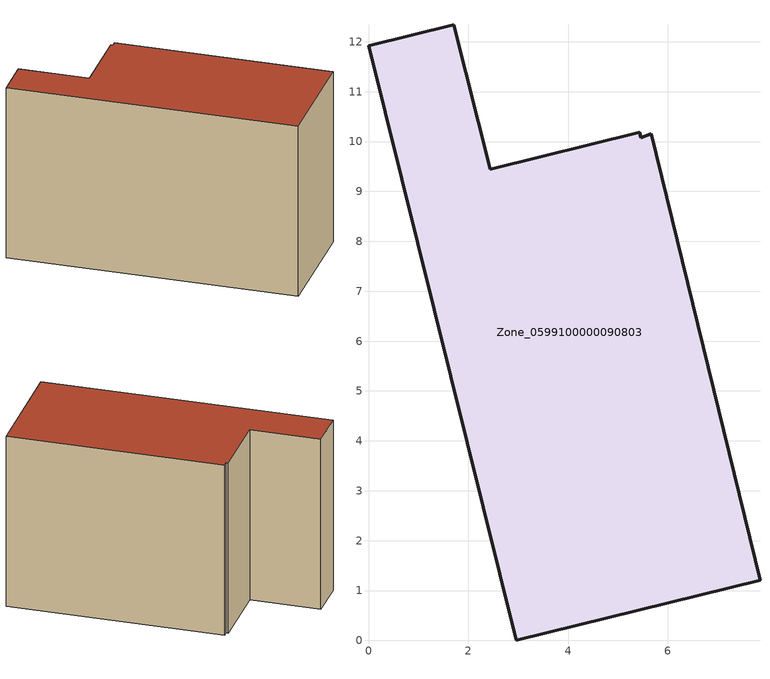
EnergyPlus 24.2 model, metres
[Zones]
Zone_0599100000090803
 floor ground (C_G): 7.85,1.21 2.96,0 0,11.92 1.71,12.35 2.44,9.45 5.43,10.19 5.46,10.08 5.67,10.15 z0
 wall outside (C_F): 1.71,12.35 0,11.92 2.96,0 7.85,1.21 5.67,10.15 5.46,10.08 5.43,10.19 2.44,9.45 1.71,12.35 z0:7.7
 roof outside (C_R): 7.85,1.21 5.67,10.15 5.46,10.08 5.43,10.19 2.44,9.45 1.71,12.35 0,11.92 2.96,0 z7.7
[BUILDING]
Pand.0599100000090803: North Axis=0; Terrain=City; Loads Convergence Tolerance Value=0.04; Temperature Convergence Tolerance Value=0.4; Solar Distribution=FullExterior; Maximum Number of Warmup Days=25; Minimum Number of Warmup Days=1
[Site:Location]
Rotterdam.The.Hague.AP_ZH_NLD Design_Conditions: Latitude=51.96; Longitude=4.45; Time Zone=1; Elevation=-4.5
[SITE:GROUNDTEMPERATURE:BUILDINGSURFACE]
18, 18, 18, 18, 18, 18, 18, 18, 18, 18, 18, 18
[MATERIAL] Thermal Absorptance=0.9; Solar Absorptance=0.7; Visible Absorptance=0.7
Name | Roughness | Thickness | Conductivity | Density | Specific Heat
G.TI.1975-1991 | MediumSmooth | 0.15 | 0.288461 | 540 | 1210
F.TI.1975-1991 | Rough | 0.3 | 0.230769 | 1920 | 840
R.TI.1975-1991 | MediumRough | 0.2 | 0.153846 | 1500 | 1000
[CONSTRUCTION]
C_G: G.TI.1975-1991
C_F: F.TI.1975-1991
C_R: R.TI.1975-1991
[ZONE]
Zone_0599100000090803: Type=1; Multiplier=1; Ceiling Height=Autocalculate; Volume=Autocalculate; Floor Area=autocalculate; Part of Total Floor Area=Yes
[ZONEINFILTRATION:DESIGNFLOWRATE]
Infil_Zone_0599100000090803: Zone or ZoneList or Space or SpaceList=Zone_0599100000090803; Schedule=AlwaysOn; Design Flow Rate Calculation Method=Flow/Area; Flow Rate per Floor Area=0.003; Constant Term Coefficient=1; Temperature Term Coefficient=0; Velocity Term Coefficient=0; Velocity Squared Term Coefficient=0
[HVACTEMPLATE:ZONE:IDEALLOADSAIRSYSTEM]
Zone_0599100000090803: Maximum Heating Supply Air Temperature=50; Minimum Cooling Supply Air Temperature=13; Maximum Heating Supply Air Humidity Ratio=0.0156; Minimum Cooling Supply Air Humidity Ratio=0.0077; Heating Limit=NoLimit; Cooling Limit=NoLimit; Dehumidification Control Type=ConstantSensibleHeatRatio; Cooling Sensible Heat Ratio=0.7; Dehumidification Setpoint=60; Humidification Control Type=None; Humidification Setpoint=30; Outdoor Air Method=None; Outdoor Air Flow Rate per Person=0.00944; Outdoor Air Flow Rate per Zone Floor Area=0; Outdoor Air Flow Rate per Zone=0; Demand Controlled Ventilation Type=None; Outdoor Air Economizer Type=NoEconomizer; Heat Recovery Type=None; Sensible Heat Recovery Effectiveness=0.7; Latent Heat Recovery Effectiveness=0.65
[ZONECONTROL:THERMOSTAT]
ThermostatControl_Zone_0599100000090803: Zone or ZoneList=Zone_0599100000090803; Control Type Schedule=DualSetpointControlType; Control 1=Thermostat_Zone_0599100000090803; Temperature Difference Between Cutout And Setpoint=0
[THERMOSTATSETPOINT:DUALSETPOINT]
Thermostat_Zone_0599100000090803: Heating Setpoint Temperature Schedule=HeatingSetpoint_Zone_0599100000090803; Cooling Setpoint Temperature Schedule=CoolingSetpoint_Zone_0599100000090803
[SCHEDULE:COMPACT]
HeatingSetpoint_Zone_0599100000090803: Through: 12/31, For: AllDays, Until: 24:00, 21
CoolingSetpoint_Zone_0599100000090803: Through: 12/31, For: AllDays, Until: 24:00, 24
DualSetpointControlType: Through: 12/31, For: AllDays, Until: 24:00, 4
AlwaysOn: Through: 12/31, For: AllDays, Until: 24:00, 1
